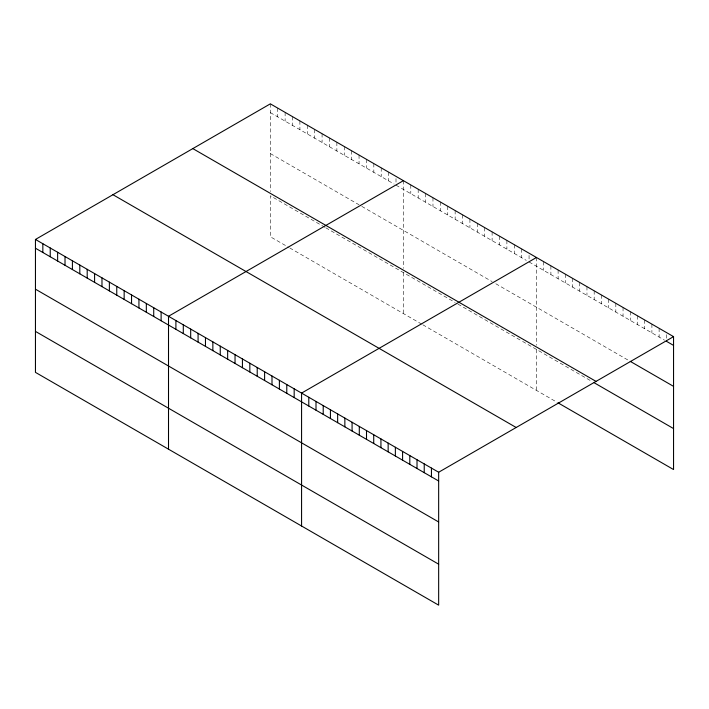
<?xml version="1.0" encoding="UTF-8"?>
<svg xmlns="http://www.w3.org/2000/svg" width="709" height="709" viewBox="0 0 709 709"><rect width="100%" height="100%" fill="white"/><g stroke="black" fill="none" stroke-linecap="round" stroke-linejoin="round"><path stroke-width="0.53" stroke-dasharray="3.54 2.66" d="M270.342 103.842L270.342 191.563M270.342 112.607L394.16 184.092M396.003 185.155L526.291 260.38M529.065 261.976L664.528 340.187M270.342 153.569L359.046 204.786M361.82 206.39L492.108 281.606M495.804 283.742L629.353 360.846M324.855 227.261L270.342 195.781L270.342 236.753L288.82 247.423M325.777 227.793L455.143 302.477M457.917 304.081L521.673 340.887M522.595 341.419L592.378 381.708M289.742 247.955L421.882 324.243M422.803 324.775L557.203 402.366M666.336 334.657L666.336 339.035M659.122 328.302L659.122 337.067M651.908 324.137L651.908 332.893M644.685 319.972L644.685 328.728M637.471 315.806L637.471 324.562M630.257 311.641L630.257 320.397M623.043 307.476L623.043 316.232M615.829 303.31L615.829 312.066M608.614 299.145L608.614 307.901M601.4 294.979L601.4 303.736M594.177 290.814L594.177 299.57M586.963 286.649L586.963 295.405M579.749 282.483L579.749 291.239M572.535 278.318L572.535 287.074M565.321 274.153L565.321 282.909M558.107 269.987L558.107 278.743M550.893 265.822L550.893 274.578M543.67 261.656L543.67 270.413M536.456 257.491L536.456 345.203M536.456 349.422L536.456 390.393M529.065 255.408L529.065 259.786M521.673 248.948L521.673 257.713M514.282 244.685L514.282 253.441M506.891 240.413L506.891 249.178M499.499 236.15L499.499 244.906M492.108 231.878L492.108 240.635M484.717 227.616L484.717 236.372M477.317 223.344L477.317 232.1M469.925 219.081L469.925 227.837M462.534 214.809L462.534 223.565M455.143 210.538L455.143 219.303M447.751 206.275L447.751 215.031M440.36 202.003L440.36 210.759M432.969 197.74L432.969 206.496M425.577 193.468L425.577 202.225M418.186 189.206L418.186 197.962M410.795 184.934L410.795 193.69M403.394 180.662L403.394 268.383M403.394 272.602L403.394 313.573M396.003 178.588L396.003 182.966M388.612 172.127L388.612 180.892M381.22 167.865L381.22 176.621M373.829 163.593L373.829 172.349M366.438 159.33L366.438 168.086M359.046 155.058L359.046 163.814M351.655 150.795L351.655 159.552M344.264 146.524L344.264 155.28M336.872 142.252L336.872 151.017M329.472 137.989L329.472 146.745M322.081 133.717L322.081 142.474M314.69 129.455L314.69 138.211M307.298 125.183L307.298 133.939M299.907 120.92L299.907 129.676M292.516 116.648L292.516 125.404M285.124 112.376L285.124 121.142M277.733 108.114L277.733 116.87"/><path stroke-width="1.06" d="M35.45 239.456L438.658 472.247L438.658 605.158L35.45 372.367L35.45 239.456L270.342 103.842L673.55 336.633L673.55 469.544L558.107 402.889M403.394 180.662L168.512 316.276L168.512 449.187M536.456 257.491L301.573 393.096L301.573 526.007M438.658 472.247L673.55 336.633M666.336 341.233L673.55 345.398M630.257 361.368L673.55 386.361M192.821 148.598L596.039 381.389M594.177 382.754L673.55 428.573M112.961 194.709L516.179 427.5M35.45 248.212L438.658 481.003M35.45 289.183L438.658 521.975M35.45 331.395L438.658 564.187M431.444 468.082L431.444 476.838M424.23 463.916L424.23 472.673M417.016 459.751L417.016 468.507M409.802 455.586L409.802 464.342M402.588 451.42L402.588 460.176M395.365 447.255L395.365 456.011M388.151 443.09L388.151 451.846M380.937 438.924L380.937 447.68M373.723 434.759L373.723 443.515M366.509 430.593L366.509 439.35M359.295 426.428L359.295 435.184M352.081 422.263L352.081 431.019M344.858 418.097L344.858 426.853M337.644 413.932L337.644 422.688M330.429 409.767L330.429 418.523M323.215 405.592L323.215 414.357M316.001 401.427L316.001 410.192M308.787 397.262L308.787 406.027M294.173 388.833L294.173 397.589M286.782 384.562L286.782 393.318M279.39 380.299L279.39 389.055M271.999 376.027L271.999 384.783M264.608 371.764L264.608 380.52M257.216 367.492L257.216 376.249M249.825 363.221L249.825 371.986M242.434 358.958L242.434 367.714M235.042 354.686L235.042 363.442M227.651 350.423L227.651 359.179M220.251 346.152L220.251 354.908M212.86 341.889L212.86 350.645M205.468 337.617L205.468 346.373M198.077 333.345L198.077 342.11M190.686 329.082L190.686 337.839M183.294 324.811L183.294 333.576M175.903 320.548L175.903 329.304M161.12 312.013L161.12 320.769M153.729 307.741L153.729 316.498M146.329 303.479L146.329 312.235M138.937 299.207L138.937 307.963M131.546 294.935L131.546 303.7M124.155 290.672L124.155 299.428M116.763 286.401L116.763 295.157M109.372 282.138L109.372 290.894M101.981 277.866L101.981 286.622M94.589 273.603L94.589 282.359M87.198 269.331L87.198 278.088M79.807 265.06L79.807 273.825M72.407 260.797L72.407 269.553M65.015 256.525L65.015 265.29M57.624 252.262L57.624 261.018M50.233 247.99L50.233 256.747M42.841 243.728L42.841 252.484"/></g></svg>
